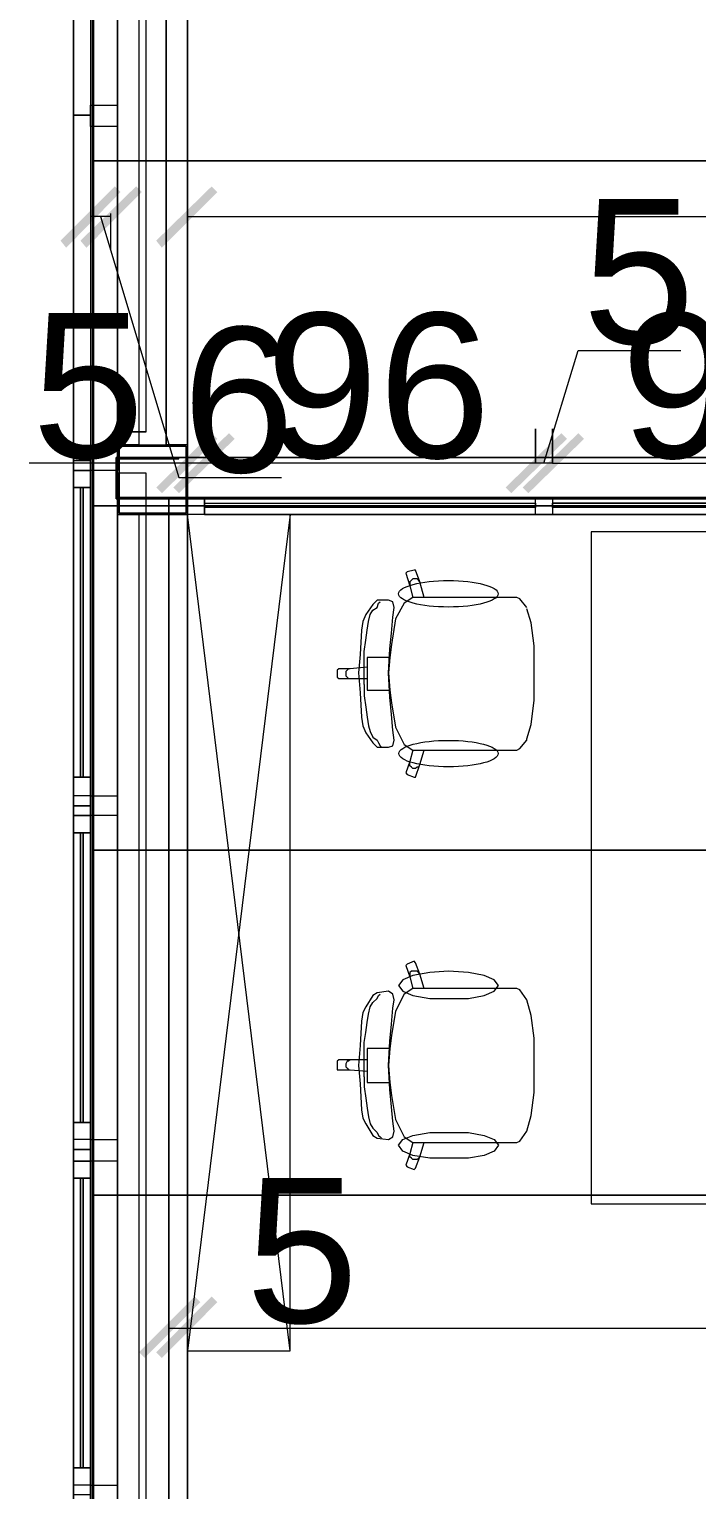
# Model space of a CAD drawing. Header units: centimetres. Extents: x 2816 to 28192, y 2553 to 18332.
# Drawn here: x 6693 to 7185, y 5904 to 6979 of the extents above; entities that cross this region are included whole.
import ezdxf

# ---------------------------------------------------------------- set-up
doc = ezdxf.new("R2010")
doc.units = ezdxf.units.CM
for name, color, linetype in [('PDF_0', 7, 'Continuous'), ('PDF_Dera 3D', 7, 'Continuous'), ('PDF_Dimenzionimi', 7, 'Continuous'), ('PDF_Dyert dhe Dritaret 2D', 7, 'Continuous'), ('PDF_Kaprijatat', 7, 'Continuous'), ('PDF_Muri', 7, 'Continuous'), ('PDF_Paneli', 30, 'Continuous'), ('PDF_Paneli Banjos', 4, 'Continuous'), ('PDF_Shtyllat e Paneleve', 7, 'Continuous'), ('PDF_Themeli', 7, 'Continuous'), ('PDF_Trajet', 7, 'Continuous')]:
    doc.layers.add(name, color=color, linetype=linetype)
for name, color, linetype, true_color in [('PDF_Interior - Furniture _Pen_No__4', 7, 'Continuous', 0x029e21), ('PDF_Panel Kulmii', 7, 'Continuous', 0xfafafa), ('PDF_Shtyllat', 7, 'Continuous', 0xfafafa)]:
    doc.layers.add(name, color=color, linetype=linetype, true_color=true_color)
doc.styles.add('PDF Arial', font='arial.ttf')

msp = doc.modelspace()

# ---------------------------------------------------------------- linework, layer by layer
at = {"layer": 'PDF_0', "transparency": 33554559}
for points in [[(6755.8, 6863.6), (6720, 6818.4), (6715.8, 6823.6)], [(6760, 6859.4), (6755.8, 6863.6), (6720, 6818.4)], [(6730.5, 6823.6), (6734.8, 6818.4), (6771.5, 6863.6)], [(6734.8, 6818.4), (6771.5, 6863.6), (6775.7, 6859.4)], [(6827.2, 6863.6), (6790.5, 6818.4), (6786.3, 6823.6)], [(6831.4, 6859.4), (6827.2, 6863.6), (6790.5, 6818.4)], [(6827.2, 6681.8), (6790.5, 6637.6), (6786.3, 6641.8)], [(6831.4, 6677.6), (6827.2, 6681.8), (6790.5, 6637.6)], [(6798.9, 6641.8), (6803.1, 6637.6), (6839.9, 6681.8)], [(6839.9, 6681.8), (6803.1, 6637.6), (6798.9, 6641.8)], [(6803.1, 6637.6), (6839.9, 6681.8), (6844.1, 6677.6)], [(6844.1, 6677.6), (6839.9, 6681.8), (6803.1, 6637.6)], [(7043.8, 6641.8), (7048, 6637.6), (7084.8, 6681.8)], [(7084.8, 6681.8), (7048, 6637.6), (7043.8, 6641.8)], [(7048, 6637.6), (7084.8, 6681.8), (7089, 6677.6)], [(7089, 6677.6), (7084.8, 6681.8), (7048, 6637.6)], [(7056.4, 6641.8), (7060.6, 6637.6), (7097.4, 6681.8)], [(7097.4, 6681.8), (7060.6, 6637.6), (7056.4, 6641.8)], [(7060.6, 6637.6), (7097.4, 6681.8), (7101.6, 6677.6)], [(7101.6, 6677.6), (7097.4, 6681.8), (7060.6, 6637.6)], [(6814.6, 6045.9), (6777.8, 6000.7), (6773.6, 6004.9)], [(6818.8, 6041.7), (6814.6, 6045.9), (6777.8, 6000.7)], [(6786.3, 6004.9), (6790.5, 6000.7), (6827.2, 6045.9)], [(6827.2, 6045.9), (6790.5, 6000.7), (6786.3, 6004.9)], [(6790.5, 6000.7), (6827.2, 6045.9), (6831.4, 6041.7)], [(6831.4, 6041.7), (6827.2, 6045.9), (6790.5, 6000.7)]]:
    msp.add_solid(points, dxfattribs=at)
at = {"layer": 'PDF_Dera 3D', "lineweight": 0}
for points in [[(6725.3, 6654.4), (6725.3, 6654.4)], [(6737.9, 6414.8), (6737.9, 6654.4), (6725.3, 6654.4), (6725.3, 6414.8)], [(6737.9, 6654.4), (6737.9, 6414.8), (6725.3, 6414.8), (6725.3, 6654.4), (6737.9, 6654.4)], [(6725.3, 6654.4), (6725.3, 6654.4)], [(6737.9, 6654.4), (6737.9, 6654.4)], [(6737.9, 6654.4), (6737.9, 6654.4)], [(6737.9, 6641.8), (6725.3, 6641.8)], [(6737.9, 6641.8), (6725.3, 6641.8)], [(6725.3, 6428.4), (6725.3, 6641.8), (6725.3, 6428.4)], [(6725.3, 6641.8), (6725.3, 6641.8)], [(6725.3, 6641.8), (6725.3, 6641.8)], [(6730.5, 6641.8), (6730.5, 6641.8)], [(6732.6, 6428.4), (6732.6, 6641.8), (6730.5, 6641.8), (6730.5, 6428.4)], [(6732.6, 6641.8), (6732.6, 6428.4), (6730.5, 6428.4), (6730.5, 6641.8), (6732.6, 6641.8)], [(6730.5, 6641.8), (6730.5, 6641.8)], [(6732.6, 6641.8), (6732.6, 6641.8)], [(6737.9, 6641.8), (6737.9, 6428.4), (6737.9, 6641.8)], [(6737.9, 6641.8), (6737.9, 6641.8)], [(6737.9, 6641.8), (6737.9, 6641.8)], [(6737.9, 6428.4), (6725.3, 6428.4), (6737.9, 6428.4)], [(6725.3, 6428.4), (6725.3, 6428.4)], [(6725.3, 6428.4), (6725.3, 6428.4)], [(6732.6, 6428.4), (6730.5, 6428.4)], [(6730.5, 6428.4), (6730.5, 6428.4)], [(6730.5, 6428.4), (6730.5, 6428.4)], [(6732.6, 6428.4), (6732.6, 6428.4)], [(6732.6, 6428.4), (6732.6, 6428.4)], [(6737.9, 6428.4), (6737.9, 6428.4)], [(6737.9, 6428.4), (6737.9, 6428.4)], [(6737.9, 6414.8), (6725.3, 6414.8)], [(6725.3, 6414.8), (6725.3, 6414.8)], [(6725.3, 6414.8), (6725.3, 6414.8)], [(6737.9, 6414.8), (6737.9, 6414.8)], [(6737.9, 6414.8), (6737.9, 6414.8)], [(6725.3, 6400.1), (6725.3, 6400.1)], [(6737.9, 6161.5), (6737.9, 6400.1), (6725.3, 6400.1), (6725.3, 6161.5)], [(6737.9, 6400.1), (6737.9, 6161.5), (6725.3, 6161.5), (6725.3, 6400.1), (6737.9, 6400.1)], [(6725.3, 6400.1), (6725.3, 6400.1)], [(6737.9, 6400.1), (6737.9, 6400.1)], [(6737.9, 6400.1), (6737.9, 6400.1)], [(6737.9, 6387.5), (6725.3, 6387.5)], [(6737.9, 6387.5), (6725.3, 6387.5)], [(6725.3, 6174.1), (6725.3, 6387.5), (6725.3, 6174.1)], [(6725.3, 6387.5), (6725.3, 6387.5)], [(6725.3, 6387.5), (6725.3, 6387.5)], [(6730.5, 6387.5), (6730.5, 6387.5)], [(6732.6, 6174.1), (6732.6, 6387.5), (6730.5, 6387.5), (6730.5, 6174.1)], [(6732.6, 6387.5), (6732.6, 6174.1), (6730.5, 6174.1), (6730.5, 6387.5), (6732.6, 6387.5)], [(6730.5, 6387.5), (6730.5, 6387.5)], [(6732.6, 6387.5), (6732.6, 6387.5)], [(6737.9, 6387.5), (6737.9, 6174.1), (6737.9, 6387.5)], [(6737.9, 6387.5), (6737.9, 6387.5)], [(6737.9, 6387.5), (6737.9, 6387.5)], [(6737.9, 6174.1), (6725.3, 6174.1), (6737.9, 6174.1)], [(6725.3, 6174.1), (6725.3, 6174.1)], [(6725.3, 6174.1), (6725.3, 6174.1)], [(6732.6, 6174.1), (6730.5, 6174.1)], [(6730.5, 6174.1), (6730.5, 6174.1)], [(6730.5, 6174.1), (6730.5, 6174.1)], [(6732.6, 6174.1), (6732.6, 6174.1)], [(6732.6, 6174.1), (6732.6, 6174.1)], [(6737.9, 6174.1), (6737.9, 6174.1)], [(6737.9, 6174.1), (6737.9, 6174.1)], [(6737.9, 6161.5), (6725.3, 6161.5)], [(6725.3, 6161.5), (6725.3, 6161.5)], [(6725.3, 6161.5), (6725.3, 6161.5)], [(6737.9, 6161.5), (6737.9, 6161.5)], [(6737.9, 6161.5), (6737.9, 6161.5)], [(6725.3, 6145.7), (6725.3, 6145.7)], [(6737.9, 5907.1), (6737.9, 6145.7), (6725.3, 6145.7), (6725.3, 5907.1)], [(6737.9, 6145.7), (6737.9, 5907.1), (6725.3, 5907.1), (6725.3, 6145.7), (6737.9, 6145.7)], [(6725.3, 6145.7), (6725.3, 6145.7)], [(6737.9, 6145.7), (6737.9, 6145.7)], [(6737.9, 6145.7), (6737.9, 6145.7)], [(6737.9, 6133.1), (6725.3, 6133.1)], [(6737.9, 6133.1), (6725.3, 6133.1)], [(6725.3, 5919.7), (6725.3, 6133.1), (6725.3, 5919.7)], [(6725.3, 6133.1), (6725.3, 6133.1)], [(6725.3, 6133.1), (6725.3, 6133.1)], [(6730.5, 6133.1), (6730.5, 6133.1)], [(6732.6, 5919.7), (6732.6, 6133.1), (6730.5, 6133.1), (6730.5, 5919.7)], [(6732.6, 6133.1), (6732.6, 5919.7), (6730.5, 5919.7), (6730.5, 6133.1), (6732.6, 6133.1)], [(6730.5, 6133.1), (6730.5, 6133.1)], [(6732.6, 6133.1), (6732.6, 6133.1)], [(6737.9, 6133.1), (6737.9, 5919.7), (6737.9, 6133.1)], [(6737.9, 6133.1), (6737.9, 6133.1)], [(6737.9, 6133.1), (6737.9, 6133.1)], [(6737.9, 5919.7), (6725.3, 5919.7), (6737.9, 5919.7)], [(6725.3, 5919.7), (6725.3, 5919.7)], [(6725.3, 5919.7), (6725.3, 5919.7)], [(6732.6, 5919.7), (6730.5, 5919.7)], [(6730.5, 5919.7), (6730.5, 5919.7)], [(6730.5, 5919.7), (6730.5, 5919.7)], [(6732.6, 5919.7), (6732.6, 5919.7)], [(6732.6, 5919.7), (6732.6, 5919.7)], [(6737.9, 5919.7), (6737.9, 5919.7)], [(6737.9, 5919.7), (6737.9, 5919.7)], [(6737.9, 5907.1), (6725.3, 5907.1)], [(6725.3, 5907.1), (6725.3, 5907.1)], [(6725.3, 5907.1), (6725.3, 5907.1)], [(6737.9, 5907.1), (6737.9, 5907.1)], [(6737.9, 5907.1), (6737.9, 5907.1)]]:
    msp.add_lwpolyline(points, dxfattribs=at)
at = {"layer": 'PDF_Dimenzionimi', "lineweight": 0}
for points in [[(6809.4, 6838.4), (6809.4, 6866.7)], [(6737.9, 6843.6), (6737.9, 6816.3)], [(6752.6, 6843.6), (6752.6, 6816.3)], [(6752.6, 6841.5), (6737.9, 6841.5)], [(6745.3, 6841.5), (6803.1, 6649.2), (6878.7, 6649.2)], [(6809.4, 6841.5), (7812.1, 6841.5)], [(7072.1, 6659.7), (7097.4, 6742.7), (7173, 6742.7)], [(6809.4, 6683.9), (6809.4, 6684.9)], [(6822, 6683.9), (6822, 6684.9)], [(6822, 6683.9), (6822, 6684.9)], [(7065.8, 6684.9), (7065.8, 6659.7), (6822, 6659.7)], [(7065.8, 6659.7), (7065.8, 6684.9)], [(7078.4, 6684.9), (7078.4, 6659.7), (7065.8, 6659.7)], [(7078.4, 6659.7), (7078.4, 6684.9)], [(6822, 6659.7), (6809.4, 6659.7), (6692.7, 6659.7)], [(7078.4, 6659.7), (7310.7, 6659.7)], [(6795.7, 6048), (6795.7, 6048)], [(6809.4, 6048), (6809.4, 6048)], [(6809.4, 6048), (6809.4, 6048)], [(6795.7, 6022.7), (6809.4, 6022.7), (6925, 6022.7)], [(6809.4, 6022.7), (7799.5, 6022.7)]]:
    msp.add_lwpolyline(points, dxfattribs=at)
at = {"layer": 'PDF_Dyert dhe Dritaret 2D', "lineweight": 0}
for points in [[(6725.3, 6414.8), (6725.3, 6654.4)], [(6725.3, 6654.4), (6737.9, 6654.4)], [(6737.9, 6654.4), (6737.9, 6414.8)], [(6725.3, 6641.8), (6737.9, 6641.8)], [(6730.5, 6428.4), (6730.5, 6641.8)], [(6732.6, 6641.8), (6732.6, 6428.4)], [(6737.9, 6428.4), (6725.3, 6428.4)], [(6737.9, 6414.8), (6725.3, 6414.8)], [(6725.3, 6161.5), (6725.3, 6400.1)], [(6725.3, 6400.1), (6737.9, 6400.1)], [(6737.9, 6400.1), (6737.9, 6161.5)], [(6725.3, 6387.5), (6737.9, 6387.5)], [(6730.5, 6174.1), (6730.5, 6387.5)], [(6732.6, 6387.5), (6732.6, 6174.1)], [(6737.9, 6174.1), (6725.3, 6174.1)], [(6737.9, 6161.5), (6725.3, 6161.5)], [(6725.3, 5907.1), (6725.3, 6145.7)], [(6725.3, 6145.7), (6737.9, 6145.7)], [(6737.9, 6145.7), (6737.9, 5907.1)], [(6725.3, 6133.1), (6737.9, 6133.1)], [(6730.5, 5919.7), (6730.5, 6133.1)], [(6732.6, 6133.1), (6732.6, 5919.7)], [(6737.9, 5919.7), (6725.3, 5919.7)], [(6737.9, 5907.1), (6725.3, 5907.1)]]:
    msp.add_lwpolyline(points, dxfattribs=at)
at = {"layer": 'PDF_Interior - Furniture _Pen_No__4', "lineweight": 0}
for points in [[(6885.1, 6621.8), (6809.4, 6005.9)], [(6885.1, 6005.9), (6809.4, 6621.8)], [(6885.1, 6005.9), (6885.1, 6621.8)], [(7297.1, 6114.2), (7297.1, 6609.2), (7106.8, 6609.2), (7106.8, 6114.2), (7297.1, 6114.2)], [(6983.9, 6560.9), (6980.7, 6572.4), (6977.5, 6580.9), (6976.5, 6580.9), (6971.2, 6579.8), (6970.2, 6578.8), (6973.3, 6569.3), (6975.4, 6560.9), (6969.1, 6556.7), (6962.8, 6545.1), (6959.7, 6526.2), (6958.6, 6516.7), (6949.2, 6516.7), (6941.8, 6516.7), (6941.8, 6509.4), (6929.2, 6508.3), (6920.8, 6508.3), (6919.7, 6507.3), (6919.7, 6505.2), (6919.7, 6502), (6920.8, 6501), (6929.2, 6501), (6941.8, 6501), (6941.8, 6492.6), (6949.2, 6492.6), (6958.6, 6492.6), (6959.7, 6483.1), (6962.8, 6465.2), (6969.1, 6452.6), (6975.4, 6448.4), (6973.3, 6440), (6970.2, 6431.6), (6971.2, 6430.5), (6976.5, 6428.4), (6977.5, 6428.4), (6980.7, 6437.9), (6983.9, 6448.4), (7035.4, 6448.4), (7044.8, 6448.4), (7052.2, 6448.4), (7054.3, 6449.5), (7059.5, 6455.8), (7059.5, 6456.8), (7062.7, 6467.3), (7064.8, 6485.2), (7064.8, 6505.2), (7064.8, 6524.1), (7064.8, 6525.1), (7062.7, 6542), (7059.5, 6552.5)], [(6980.7, 6572.4), (6979.6, 6573.5), (6978.6, 6574.5), (6977.5, 6574.5), (6975.4, 6574.5), (6974.4, 6573.5), (6973.3, 6572.4), (6973.3, 6571.4), (6973.3, 6569.3)], [(6958.6, 6487.3), (6957.6, 6505.2), (6958.6, 6523), (6959.7, 6534.6), (6960.7, 6546.2), (6961.8, 6553.5), (6960.7, 6557.7), (6957.6, 6558.8), (6949.2, 6558.8), (6946, 6555.6), (6940.8, 6548.3), (6938.7, 6543), (6937.6, 6536.7), (6936.6, 6518.8), (6935.5, 6505.2), (6936.6, 6490.5), (6937.6, 6472.6), (6938.7, 6466.3), (6940.8, 6461), (6946, 6453.7), (6949.2, 6450.5), (6957.6, 6450.5), (6960.7, 6451.6), (6961.8, 6455.8), (6960.7, 6463.1), (6959.7, 6474.7), (6958.6, 6487.3)], [(6939.7, 6496.8), (6939.7, 6505.2), (6939.7, 6512.5), (6939.7, 6520.9), (6940.8, 6529.4), (6941.8, 6536.7), (6942.9, 6543), (6943.9, 6548.3), (6946, 6551.4), (6949.2, 6553.5), (6950.2, 6556.7), (6951.3, 6557.7)], [(7059.5, 6553.5), (7054.3, 6559.8), (7052.2, 6560.9), (7044.8, 6560.9), (7035.4, 6560.9), (6983.9, 6560.9), (6975.4, 6560.9)], [(6941.8, 6509.4), (6941.8, 6505.2), (6941.8, 6501)], [(6958.6, 6516.7), (6957.6, 6505.2), (6958.6, 6492.6)], [(6929.2, 6508.3), (6928.1, 6508.3), (6927.1, 6507.3), (6926, 6506.2), (6926, 6505.2), (6926, 6503.1), (6927.1, 6502), (6928.1, 6501), (6929.2, 6501)], [(6939.7, 6496.8), (6939.7, 6488.4), (6940.8, 6480), (6941.8, 6472.6), (6942.9, 6466.3), (6943.9, 6462.1), (6946, 6457.9), (6949.2, 6455.8), (6950.2, 6453.7), (6951.3, 6451.6), (6952.3, 6450.5)], [(6975.4, 6448.4), (6983.9, 6448.4)], [(6980.7, 6437.9), (6979.6, 6435.8), (6978.6, 6435.8), (6977.5, 6434.8), (6975.4, 6434.8), (6974.4, 6435.8), (6973.3, 6436.9), (6973.3, 6437.9), (6973.3, 6440)], [(6983.9, 6272.9), (6980.7, 6283.4), (6977.5, 6291.8), (6976.5, 6292.9), (6971.2, 6290.8), (6970.2, 6289.7), (6973.3, 6281.3), (6975.4, 6272.9), (6969.1, 6268.7), (6962.8, 6256.1), (6959.7, 6238.2), (6958.6, 6228.7), (6949.2, 6228.7), (6941.8, 6228.7), (6941.8, 6220.3), (6929.2, 6220.3), (6920.8, 6220.3), (6919.7, 6219.3), (6919.7, 6216.1), (6919.7, 6213), (6920.8, 6213), (6929.2, 6213), (6941.8, 6211.9), (6941.8, 6203.5), (6949.2, 6203.5), (6958.6, 6203.5), (6959.7, 6194.1), (6962.8, 6176.2), (6969.1, 6163.6), (6975.4, 6159.4), (6973.3, 6151), (6970.2, 6142.6), (6971.2, 6141.5), (6976.5, 6139.4), (6977.5, 6140.5), (6980.7, 6148.9), (6983.9, 6159.4), (7035.4, 6159.4), (7044.8, 6159.4), (7052.2, 6159.4), (7054.3, 6160.4), (7059.5, 6167.8), (7062.7, 6179.3), (7064.8, 6196.2), (7064.8, 6216.1), (7064.8, 6236.1), (7062.7, 6252.9), (7059.5, 6264.5)], [(6988.1, 6284.5), (6975.4, 6282.4), (6968.1, 6279.2), (6964.9, 6275), (6968.1, 6270.8), (6975.4, 6267.6), (6988.1, 6265.5), (7001.7, 6265.5), (7016.4, 6265.5), (7028, 6267.6), (7035.4, 6270.8), (7038.5, 6275), (7035.4, 6279.2), (7028, 6282.4), (7016.4, 6284.5), (7001.7, 6285.5), (6988.1, 6284.5)], [(6980.7, 6283.4), (6979.6, 6284.5), (6978.6, 6285.5), (6977.5, 6285.5), (6975.4, 6285.5), (6974.4, 6285.5), (6973.3, 6284.5), (6973.3, 6282.4), (6973.3, 6281.3)], [(7059.5, 6264.5), (7054.3, 6271.8), (7052.2, 6272.9), (7044.8, 6272.9), (7035.4, 6272.9), (6983.9, 6272.9), (6975.4, 6272.9)], [(6958.6, 6198.3), (6957.6, 6216.1), (6958.6, 6234), (6959.7, 6246.6), (6960.7, 6258.2), (6961.8, 6264.5), (6960.7, 6268.7), (6957.6, 6270.8), (6949.2, 6269.7), (6946, 6267.6), (6940.8, 6259.2), (6938.7, 6255), (6937.6, 6248.7), (6936.6, 6230.8), (6935.5, 6216.1), (6936.6, 6202.5), (6937.6, 6183.5), (6938.7, 6177.2), (6940.8, 6173), (6946, 6164.6), (6949.2, 6162.5), (6957.6, 6161.5), (6960.7, 6163.6), (6961.8, 6167.8), (6960.7, 6175.1), (6959.7, 6185.7), (6958.6, 6198.3)], [(6939.7, 6207.7), (6939.7, 6216.1), (6939.7, 6224.5), (6939.7, 6233), (6940.8, 6240.3), (6941.8, 6247.7), (6942.9, 6254), (6943.9, 6259.2), (6946, 6262.4), (6949.2, 6265.5), (6950.2, 6267.6), (6951.3, 6268.7)], [(6958.6, 6228.7), (6957.6, 6216.1), (6958.6, 6203.5)], [(6929.2, 6220.3), (6928.1, 6219.3), (6927.1, 6219.3), (6926, 6217.2), (6926, 6216.1), (6926, 6215.1), (6927.1, 6214), (6928.1, 6213), (6929.2, 6213)], [(6941.8, 6220.3), (6941.8, 6216.1), (6941.8, 6211.9)], [(6939.7, 6207.7), (6939.7, 6200.4), (6940.8, 6192), (6941.8, 6184.6), (6942.9, 6178.3), (6943.9, 6173), (6946, 6169.9), (6949.2, 6166.7), (6950.2, 6164.6), (6951.3, 6163.6), (6952.3, 6162.5)], [(7001.7, 6147.8), (6988.1, 6147.8), (6975.4, 6149.9), (6968.1, 6153.1), (6964.9, 6157.3), (6968.1, 6161.5), (6975.4, 6164.6), (6988.1, 6166.7), (7001.7, 6166.7), (7016.4, 6166.7), (7028, 6164.6), (7035.4, 6161.5), (7038.5, 6157.3), (7035.4, 6153.1), (7028, 6149.9), (7016.4, 6147.8), (7001.7, 6147.8)], [(6975.4, 6159.4), (6983.9, 6159.4)], [(6980.7, 6148.9), (6979.6, 6147.8), (6978.6, 6146.8), (6977.5, 6146.8), (6975.4, 6146.8), (6974.4, 6147.8), (6973.3, 6148.9), (6973.3, 6149.9), (6973.3, 6151)], [(6809.4, 5853.5), (6809.4, 6005.9)], [(6809.4, 6005.9), (6885.1, 6005.9)]]:
    msp.add_lwpolyline(points, dxfattribs=at)
for centre, major_axis, ratio in [((7001.7, 6563.5), (36.7, 0), 0.265903), ((7001.7, 6445.8), (36.6, 0), 0.267112)]:
    msp.add_ellipse(centre, major_axis=major_axis, ratio=ratio, dxfattribs=at)
at = {"layer": 'PDF_Kaprijatat', "lineweight": 0}
for points in [[(6757.9, 6682.8), (6778.9, 6682.8), (6778.9, 7916.8), (6757.9, 7916.8)], [(6757.9, 6682.8), (6757.9, 7916.8), (6757.9, 6682.8)], [(6778.9, 6682.8), (6778.9, 7916.8)], [(6778.9, 6682.8), (6757.9, 6682.8)], [(6757.9, 6682.8), (6757.9, 6682.8)], [(6757.9, 6682.8), (6757.9, 6682.8)], [(6778.9, 6682.8), (6778.9, 6682.8)], [(6778.9, 6682.8), (6778.9, 6682.8)], [(6803.1, 6633.4), (6803.1, 6634.5), (6756.8, 6634.5), (6756.8, 6662.8), (6803.1, 6662.8), (6803.1, 6663.9)], [(6756.8, 6633.4), (6756.8, 6663.9)], [(9246.8, 6663.9), (11735.7, 6663.9), (6756.8, 6663.9), (9246.8, 6663.9)], [(6756.8, 6663.9), (6756.8, 6633.4)], [(6756.8, 6663.9), (6756.8, 6663.9)], [(6756.8, 6663.9), (6756.8, 6663.9)], [(6756.8, 6662.8), (6802, 6662.8), (6803.1, 6662.8)], [(6756.8, 6662.8), (6756.8, 6662.8)], [(6802, 6662.8), (6802, 6663.9), (6803.1, 6663.9)], [(6803.1, 6663.9), (7388.5, 6663.9), (6802, 6663.9)], [(6802, 6663.9), (6802, 6663.9)], [(6802, 6662.8), (6802, 6662.8)], [(6803.1, 6663.9), (6803.1, 6663.9)], [(6803.1, 6662.8), (6803.1, 6662.8)], [(6778.9, 6652.3), (6757.9, 6652.3)], [(6778.9, 5408.9), (6778.9, 6652.3), (6757.9, 6652.3)], [(6757.9, 5408.9), (6778.9, 5408.9), (6778.9, 6652.3)], [(6757.9, 6652.3), (6757.9, 5408.9), (6757.9, 6652.3)], [(6757.9, 6652.3), (6757.9, 6652.3)], [(6778.9, 6652.3), (6778.9, 6652.3)], [(6778.9, 6652.3), (6778.9, 6652.3)], [(6778.9, 6652.3), (6778.9, 6652.3)], [(6802, 6634.5), (6756.8, 6634.5)], [(6756.8, 6634.5), (6756.8, 6634.5)], [(9246.8, 6633.4), (6756.8, 6633.4), (11735.7, 6633.4), (9246.8, 6633.4)], [(6756.8, 6633.4), (6756.8, 6633.4)], [(6756.8, 6633.4), (6756.8, 6633.4)], [(6803.1, 6633.4), (6802, 6633.4), (6802, 6634.5), (6803.1, 6634.5)], [(6802, 6634.5), (6802, 6634.5)], [(6802, 6633.4), (7388.5, 6633.4), (6803.1, 6633.4)], [(6802, 6633.4), (6802, 6633.4)], [(6803.1, 6634.5), (6803.1, 6634.5)], [(6803.1, 6633.4), (6803.1, 6633.4)]]:
    msp.add_lwpolyline(points, dxfattribs=at)
at = {"layer": 'PDF_Muri', "lineweight": 0}
for points in [[(6822, 6621.8), (6822, 6634.5), (6822, 6621.8), (6809.4, 6621.8)], [(6822, 6621.8), (6809.4, 6621.8), (6809.4, 6634.5)], [(6809.4, 6621.8), (6809.4, 6634.5), (6822, 6634.5)], [(6809.4, 6634.5), (6822, 6634.5)], [(6809.4, 6634.5), (6809.4, 6634.5)], [(6822, 6634.5), (6822, 6634.5)], [(7799.5, 6634.5), (7799.5, 6621.8), (6822, 6621.8), (6822, 6634.5)], [(7799.5, 6634.5), (6822, 6634.5)], [(7799.5, 6621.8), (7799.5, 6634.5), (6822, 6634.5), (6822, 6621.8), (7799.5, 6621.8)], [(6822, 6634.5), (6822, 6634.5)], [(6822, 6634.5), (6822, 6634.5)], [(7799.5, 6634.5), (7799.5, 6621.8), (6822, 6621.8), (6822, 6634.5)], [(7799.5, 6634.5), (6822, 6634.5)], [(7799.5, 6621.8), (7799.5, 6634.5), (6822, 6634.5), (6822, 6621.8), (7799.5, 6621.8)], [(6822, 6634.5), (6822, 6634.5)], [(6822, 6634.5), (6822, 6634.5)], [(7078.4, 6634.5), (7078.4, 6621.8), (7065.8, 6621.8), (7065.8, 6634.5), (7078.4, 6634.5), (7065.8, 6634.5)], [(7078.4, 6634.5), (7078.4, 6621.8), (7065.8, 6621.8), (7065.8, 6634.5)], [(7065.8, 6634.5), (7065.8, 6634.5)], [(7078.4, 6634.5), (7078.4, 6634.5)], [(6809.4, 5701.1), (6795.7, 5701.1), (6795.7, 6621.8)], [(6795.7, 5701.1), (6795.7, 6621.8)], [(6795.7, 5701.1), (6809.4, 5701.1), (6809.4, 6621.8), (6795.7, 6621.8)], [(6809.4, 6621.8), (6795.7, 6621.8)], [(6795.7, 6621.8), (6795.7, 6621.8)], [(6795.7, 6621.8), (6795.7, 6621.8)], [(6809.4, 5701.1), (6795.7, 5701.1), (6795.7, 6621.8)], [(6795.7, 5701.1), (6795.7, 6621.8)], [(6795.7, 5701.1), (6809.4, 5701.1), (6809.4, 6621.8), (6795.7, 6621.8)], [(6809.4, 6621.8), (6795.7, 6621.8)], [(6795.7, 6621.8), (6795.7, 6621.8)], [(6795.7, 6621.8), (6795.7, 6621.8)], [(6809.4, 6621.8), (6809.4, 6621.8)], [(6809.4, 5701.1), (6809.4, 6621.8)], [(6809.4, 6621.8), (6809.4, 6621.8)], [(6809.4, 5701.1), (6809.4, 6621.8)], [(6809.4, 6621.8), (6809.4, 6621.8)], [(6822, 6621.8), (6822, 6621.8)], [(6822, 6621.8), (6822, 6621.8)], [(6822, 6621.8), (6822, 6621.8)], [(6822, 6621.8), (6822, 6621.8)], [(6822, 6621.8), (6822, 6621.8)], [(6822, 6621.8), (6822, 6621.8)], [(7065.8, 6621.8), (7065.8, 6621.8)], [(7078.4, 6621.8), (7078.4, 6621.8)], [(7078.4, 6621.8), (7078.4, 6621.8)]]:
    msp.add_lwpolyline(points, dxfattribs=at)
at = {"layer": 'PDF_Panel Kulmii', "lineweight": 0}
for points in [[(6739, 7136.9), (6739, 6882.5)], [(6740, 7136.9), (6740, 6882.5)], [(6740, 6882.5), (9246.8, 6882.5), (9245.7, 6882.5), (6739, 6882.5), (6740, 6882.5)], [(6739, 6882.5), (6739, 6882.5)], [(6739, 6882.5), (6739, 6628.2)], [(9246.8, 6882.5), (6740, 6882.5), (6739, 6882.5), (9245.7, 6882.5)], [(6739, 6882.5), (6739, 6882.5)], [(6740, 6882.5), (6740, 6882.5)], [(6740, 6882.5), (6740, 6628.2)], [(6740, 6882.5), (6740, 6882.5)], [(6740, 6628.2), (9246.8, 6628.2), (9245.7, 6628.2), (6739, 6628.2), (6740, 6628.2)], [(6739, 6628.2), (6739, 6628.2)], [(6739, 6628.2), (6739, 6374.8)], [(9246.8, 6628.2), (6740, 6628.2), (6739, 6628.2), (9245.7, 6628.2)], [(6739, 6628.2), (6739, 6628.2)], [(6740, 6628.2), (6740, 6628.2)], [(6740, 6628.2), (6740, 6374.8)], [(6740, 6628.2), (6740, 6628.2)], [(6740, 6374.8), (9246.8, 6374.8), (9245.7, 6374.8), (6739, 6374.8), (6740, 6374.8)], [(6739, 6374.8), (6739, 6374.8)], [(6739, 6374.8), (6739, 6120.5)], [(9246.8, 6374.8), (6740, 6374.8), (6739, 6374.8), (9245.7, 6374.8)], [(6739, 6374.8), (6739, 6374.8)], [(6740, 6374.8), (6740, 6374.8)], [(6740, 6374.8), (6740, 6120.5)], [(6740, 6374.8), (6740, 6374.8)], [(6740, 6120.5), (9246.8, 6120.5), (9245.7, 6120.5), (6739, 6120.5), (6740, 6120.5)], [(6739, 6120.5), (6739, 6120.5)], [(6739, 6120.5), (6739, 5866.1)], [(9246.8, 6120.5), (6740, 6120.5), (6739, 6120.5), (9245.7, 6120.5)], [(6739, 6120.5), (6739, 6120.5)], [(6740, 6120.5), (6740, 6120.5)], [(6740, 6120.5), (6740, 5866.1)], [(6740, 6120.5), (6740, 6120.5)]]:
    msp.add_lwpolyline(points, dxfattribs=at)
at = {"layer": 'PDF_Paneli', "lineweight": 0}
for points in [[(6725.3, 7169.4), (6737.9, 7169.4), (6737.9, 6916.1), (6725.3, 6916.1), (6725.3, 7169.4), (6725.3, 6916.1)], [(6725.3, 7169.4), (6737.9, 7169.4), (6737.9, 6916.1), (6725.3, 6916.1)], [(6725.3, 6916.1), (6725.3, 6916.1)], [(6725.3, 6916.1), (6737.9, 6916.1), (6737.9, 6661.8), (6725.3, 6661.8), (6725.3, 6916.1), (6725.3, 6661.8)], [(6725.3, 6916.1), (6737.9, 6916.1), (6737.9, 6661.8), (6725.3, 6661.8)], [(6725.3, 6916.1), (6725.3, 6916.1)], [(6737.9, 6916.1), (6737.9, 6916.1)], [(6737.9, 6916.1), (6737.9, 6916.1)], [(6737.9, 6916.1), (6737.9, 6916.1)], [(6725.3, 6661.8), (6725.3, 6661.8)], [(6737.9, 6661.8), (6725.3, 6661.8)], [(6737.9, 6661.8), (6737.9, 6407.4), (6725.3, 6407.4)], [(6725.3, 6407.4), (6725.3, 6661.8), (6725.3, 6407.4)], [(6725.3, 6661.8), (6737.9, 6661.8), (6737.9, 6407.4), (6725.3, 6407.4)], [(6725.3, 6661.8), (6725.3, 6661.8)], [(6737.9, 6661.8), (6737.9, 6661.8)], [(6737.9, 6661.8), (6737.9, 6661.8)], [(6737.9, 6661.8), (6737.9, 6661.8)], [(6737.9, 6654.4), (6725.3, 6654.4), (6737.9, 6654.4)], [(6725.3, 6654.4), (6725.3, 6414.8), (6725.3, 6654.4)], [(6725.3, 6654.4), (6725.3, 6654.4)], [(6725.3, 6654.4), (6725.3, 6654.4)], [(6737.9, 6654.4), (6737.9, 6414.8), (6737.9, 6654.4)], [(6737.9, 6654.4), (6737.9, 6654.4)], [(6737.9, 6654.4), (6737.9, 6654.4)], [(6737.9, 6414.8), (6725.3, 6414.8)], [(6737.9, 6414.8), (6725.3, 6414.8)], [(6725.3, 6414.8), (6725.3, 6414.8)], [(6737.9, 6414.8), (6737.9, 6414.8)], [(6725.3, 6407.4), (6725.3, 6407.4)], [(6737.9, 6407.4), (6725.3, 6407.4)], [(6737.9, 6407.4), (6737.9, 6154.1), (6725.3, 6154.1)], [(6725.3, 6154.1), (6725.3, 6407.4), (6725.3, 6154.1)], [(6725.3, 6407.4), (6737.9, 6407.4), (6737.9, 6154.1), (6725.3, 6154.1)], [(6725.3, 6407.4), (6725.3, 6407.4)], [(6737.9, 6407.4), (6737.9, 6407.4)], [(6737.9, 6407.4), (6737.9, 6407.4)], [(6737.9, 6407.4), (6737.9, 6407.4)], [(6737.9, 6400.1), (6725.3, 6400.1), (6737.9, 6400.1)], [(6725.3, 6400.1), (6725.3, 6161.5), (6725.3, 6400.1)], [(6725.3, 6400.1), (6725.3, 6400.1)], [(6725.3, 6400.1), (6725.3, 6400.1)], [(6737.9, 6400.1), (6737.9, 6161.5), (6737.9, 6400.1)], [(6737.9, 6400.1), (6737.9, 6400.1)], [(6737.9, 6400.1), (6737.9, 6400.1)], [(6737.9, 6161.5), (6725.3, 6161.5)], [(6737.9, 6161.5), (6725.3, 6161.5)], [(6725.3, 6161.5), (6725.3, 6161.5)], [(6725.3, 6154.1), (6725.3, 6154.1)], [(6737.9, 6154.1), (6725.3, 6154.1)], [(6737.9, 6154.1), (6737.9, 5899.8), (6725.3, 5899.8)], [(6725.3, 5899.8), (6725.3, 6154.1), (6725.3, 5899.8)], [(6725.3, 6154.1), (6737.9, 6154.1), (6737.9, 5899.8), (6725.3, 5899.8)], [(6725.3, 6154.1), (6725.3, 6154.1)], [(6737.9, 6161.5), (6737.9, 6161.5)], [(6737.9, 6154.1), (6737.9, 6154.1)], [(6737.9, 6154.1), (6737.9, 6154.1)], [(6737.9, 6154.1), (6737.9, 6154.1)], [(6737.9, 6145.7), (6725.3, 6145.7), (6737.9, 6145.7)], [(6725.3, 6145.7), (6725.3, 5907.1), (6725.3, 6145.7)], [(6725.3, 6145.7), (6725.3, 6145.7)], [(6725.3, 6145.7), (6725.3, 6145.7)], [(6737.9, 6145.7), (6737.9, 5907.1), (6737.9, 6145.7)], [(6737.9, 6145.7), (6737.9, 6145.7)], [(6737.9, 6145.7), (6737.9, 6145.7)], [(6737.9, 5907.1), (6725.3, 5907.1)], [(6737.9, 5907.1), (6725.3, 5907.1)], [(6725.3, 5907.1), (6725.3, 5907.1)], [(6737.9, 5907.1), (6737.9, 5907.1)]]:
    msp.add_lwpolyline(points, dxfattribs=at)
at = {"layer": 'PDF_Paneli Banjos', "lineweight": 0}
for points in [[(7812.1, 6634.5), (7812.1, 5408.9), (6795.7, 5408.9), (6795.7, 6634.5)], [(7812.1, 6634.5), (6795.7, 6634.5)], [(7812.1, 5408.9), (7812.1, 6634.5), (6795.7, 6634.5), (6795.7, 5408.9), (7812.1, 5408.9)], [(6795.7, 6634.5), (6795.7, 6634.5)], [(6795.7, 6634.5), (6795.7, 6634.5)], [(7065.8, 6627.1), (7065.8, 6630.3), (7065.8, 6627.1), (6822, 6627.1)], [(7065.8, 6627.1), (6822, 6627.1), (6822, 6630.3)], [(6822, 6627.1), (6822, 6630.3), (7065.8, 6630.3)], [(6822, 6630.3), (7065.8, 6630.3)], [(6822, 6630.3), (6822, 6630.3)], [(6822, 6627.1), (6822, 6627.1)], [(7065.8, 6630.3), (7065.8, 6630.3)], [(7065.8, 6627.1), (7065.8, 6627.1)], [(7065.8, 6627.1), (7065.8, 6627.1)], [(7310.7, 6630.3), (7310.7, 6627.1), (7078.4, 6627.1), (7078.4, 6630.3), (7310.7, 6630.3), (7078.4, 6630.3)], [(7310.7, 6630.3), (7310.7, 6627.1), (7078.4, 6627.1), (7078.4, 6630.3)], [(7078.4, 6630.3), (7078.4, 6630.3)], [(7078.4, 6627.1), (7078.4, 6627.1)]]:
    msp.add_lwpolyline(points, dxfattribs=at)
at = {"layer": 'PDF_Shtyllat', "lineweight": 0}
for points in [[(6757.9, 6621.8), (6809.4, 6621.8), (6757.9, 6621.8), (6757.9, 6673.3)], [(6757.9, 6621.8), (6757.9, 6673.3), (6809.4, 6673.3)], [(6757.9, 6673.3), (6809.4, 6673.3), (6809.4, 6621.8)], [(6757.9, 6673.3), (6757.9, 6673.3)], [(6758.9, 6672.3), (6758.9, 6672.3)], [(6808.3, 6622.9), (6758.9, 6622.9), (6758.9, 6672.3), (6808.3, 6672.3), (6808.3, 6622.9), (6758.9, 6622.9)], [(6808.3, 6622.9), (6808.3, 6672.3), (6758.9, 6672.3), (6758.9, 6622.9)], [(6758.9, 6672.3), (6758.9, 6672.3)], [(6808.3, 6672.3), (6808.3, 6672.3)], [(6808.3, 6672.3), (6808.3, 6672.3)], [(6808.3, 6672.3), (6808.3, 6672.3)], [(6809.4, 6673.3), (6809.4, 6621.8)], [(6809.4, 6673.3), (6809.4, 6673.3)], [(6757.9, 6621.8), (6757.9, 6621.8)], [(6757.9, 6621.8), (6757.9, 6621.8)], [(6758.9, 6622.9), (6758.9, 6622.9)], [(6758.9, 6622.9), (6758.9, 6622.9)], [(6808.3, 6622.9), (6808.3, 6622.9)], [(6808.3, 6622.9), (6808.3, 6622.9)], [(6809.4, 6621.8), (6809.4, 6621.8)]]:
    msp.add_lwpolyline(points, dxfattribs=at)
at = {"layer": 'PDF_Shtyllat e Paneleve', "lineweight": 0}
for points in [[(6737.9, 6923.5), (6737.9, 6907.7), (6737.9, 6923.5), (6757.9, 6923.5)], [(6737.9, 6923.5), (6757.9, 6923.5), (6757.9, 6907.7)], [(6757.9, 6923.5), (6757.9, 6907.7), (6737.9, 6907.7)], [(6737.9, 6923.5), (6737.9, 6923.5)], [(6737.9, 6923.5), (6737.9, 6923.5)], [(6757.9, 6923.5), (6757.9, 6923.5)], [(6757.9, 6907.7), (6737.9, 6907.7)], [(6737.9, 6907.7), (6737.9, 6907.7)], [(6757.9, 6907.7), (6757.9, 6907.7)], [(6737.9, 6669.1), (6737.9, 6654.4), (6737.9, 6669.1), (6757.9, 6669.1)], [(6737.9, 6669.1), (6757.9, 6669.1), (6757.9, 6654.4)], [(6757.9, 6669.1), (6757.9, 6654.4), (6737.9, 6654.4)], [(6737.9, 6669.1), (6737.9, 6669.1)], [(6737.9, 6669.1), (6737.9, 6669.1)], [(6757.9, 6669.1), (6757.9, 6669.1)], [(6757.9, 6654.4), (6737.9, 6654.4)], [(6737.9, 6654.4), (6737.9, 6654.4)], [(6757.9, 6654.4), (6757.9, 6654.4)], [(6737.9, 6414.8), (6737.9, 6400.1), (6737.9, 6414.8), (6757.9, 6414.8)], [(6737.9, 6414.8), (6757.9, 6414.8), (6757.9, 6400.1)], [(6757.9, 6414.8), (6757.9, 6400.1), (6737.9, 6400.1)], [(6737.9, 6414.8), (6737.9, 6414.8)], [(6737.9, 6414.8), (6737.9, 6414.8)], [(6757.9, 6414.8), (6757.9, 6414.8)], [(6757.9, 6400.1), (6737.9, 6400.1)], [(6737.9, 6400.1), (6737.9, 6400.1)], [(6757.9, 6400.1), (6757.9, 6400.1)], [(6737.9, 6161.5), (6737.9, 6145.7), (6737.9, 6161.5), (6757.9, 6161.5)], [(6737.9, 6161.5), (6757.9, 6161.5), (6757.9, 6145.7)], [(6757.9, 6161.5), (6757.9, 6145.7), (6737.9, 6145.7)], [(6737.9, 6161.5), (6737.9, 6161.5)], [(6737.9, 6161.5), (6737.9, 6161.5)], [(6757.9, 6161.5), (6757.9, 6161.5)], [(6757.9, 6145.7), (6737.9, 6145.7)], [(6737.9, 6145.7), (6737.9, 6145.7)], [(6757.9, 6145.7), (6757.9, 6145.7)], [(6737.9, 5907.1), (6737.9, 5892.4), (6737.9, 5907.1), (6757.9, 5907.1)], [(6737.9, 5907.1), (6757.9, 5907.1), (6757.9, 5892.4)], [(6757.9, 5907.1), (6757.9, 5892.4), (6737.9, 5892.4)], [(6737.9, 5907.1), (6737.9, 5907.1)], [(6737.9, 5907.1), (6737.9, 5907.1)], [(6757.9, 5907.1), (6757.9, 5907.1)]]:
    msp.add_lwpolyline(points, dxfattribs=at)
at = {"layer": 'PDF_Themeli', "lineweight": 0}
msp.add_lwpolyline([(11769.4, 15551.7), (6725.3, 15551.7), (6725.3, 5325.9), (6725.3, 15551.7)], dxfattribs=at)
at = {"layer": 'PDF_Trajet', "lineweight": 0}
for points in [[(6809.4, 7886.3), (6757.9, 7886.3), (6757.9, 6673.3), (6809.4, 6673.3), (6809.4, 7886.3), (6809.4, 6673.3)], [(6809.4, 7886.3), (6757.9, 7886.3), (6757.9, 6673.3), (6809.4, 6673.3)], [(6757.9, 7886.3), (6773.6, 7886.3), (6773.6, 6673.3), (6757.9, 6673.3), (6757.9, 7886.3), (6757.9, 6673.3)], [(6757.9, 7886.3), (6773.6, 7886.3), (6773.6, 6673.3), (6757.9, 6673.3)], [(6793.6, 6673.3), (6793.6, 7279.8), (6793.6, 7886.3), (6793.6, 7294.5), (6793.6, 7886.3), (6793.6, 7279.8), (6793.6, 6673.3)], [(6809.4, 7886.3), (6809.4, 7279.8), (6809.4, 6673.3), (6809.4, 7264), (6809.4, 6673.3), (6809.4, 7279.8), (6809.4, 7886.3), (6809.4, 7294.5), (6809.4, 7886.3), (6793.6, 7886.3), (6809.4, 7886.3)], [(6793.6, 7264), (6793.6, 6673.3), (6793.6, 7264)], [(6757.9, 6673.3), (6757.9, 6673.3)], [(6757.9, 6673.3), (6757.9, 6673.3)], [(6773.6, 6673.3), (6773.6, 6673.3)], [(6809.4, 6673.3), (6793.6, 6673.3), (6809.4, 6673.3)], [(6809.4, 6673.3), (6793.6, 6673.3), (6809.4, 6673.3)], [(6793.6, 6673.3), (6793.6, 6673.3)], [(6793.6, 6673.3), (6793.6, 6673.3)], [(6793.6, 6673.3), (6793.6, 6673.3)], [(6793.6, 6673.3), (6793.6, 6673.3)], [(6809.4, 6673.3), (6809.4, 6673.3)], [(6809.4, 6673.3), (6809.4, 6673.3)], [(6809.4, 6673.3), (6809.4, 6673.3)], [(6809.4, 6673.3), (6809.4, 6673.3)], [(6809.4, 6673.3), (6809.4, 6673.3)], [(6809.4, 6621.8), (6757.9, 6621.8), (6757.9, 5408.9), (6809.4, 5408.9), (6809.4, 6621.8), (6809.4, 5408.9)], [(6809.4, 6621.8), (6757.9, 6621.8), (6757.9, 5408.9), (6809.4, 5408.9)], [(6757.9, 6621.8), (6757.9, 6621.8)], [(6757.9, 6621.8), (6757.9, 6621.8)], [(6757.9, 6621.8), (6773.6, 6621.8), (6773.6, 5408.9), (6757.9, 5408.9), (6757.9, 6621.8), (6757.9, 5408.9)], [(6757.9, 6621.8), (6773.6, 6621.8), (6773.6, 5408.9), (6757.9, 5408.9)], [(6757.9, 6621.8), (6757.9, 6621.8)], [(6773.6, 6621.8), (6773.6, 6621.8)], [(6773.6, 6621.8), (6773.6, 6621.8)], [(6809.4, 6621.8), (6809.4, 6621.8)]]:
    msp.add_lwpolyline(points, dxfattribs=at)

# ---------------------------------------------------------------- texts
at = {"layer": 'PDF_Dimenzionimi', "char_height": 106.681, "attachment_point": 7, "style": 'PDF Arial'}
for s, insert in [('\\W1.001554;5', (7100.4, 6746.2)), ('\\W1.001554;5', (6694.7, 6662.1)), ('\\W1.000401;96', (6867.1, 6662.1)), ('\\W1.000981;91', (7128.8, 6662.1)), ('\\W0.998941;6', (6805.5, 6651.6)), ('\\W1.001554;5', (6852.3, 6025.1))]:
    msp.add_mtext(s, dxfattribs=dict(at, insert=insert))

doc.saveas('drawing.dxf')
